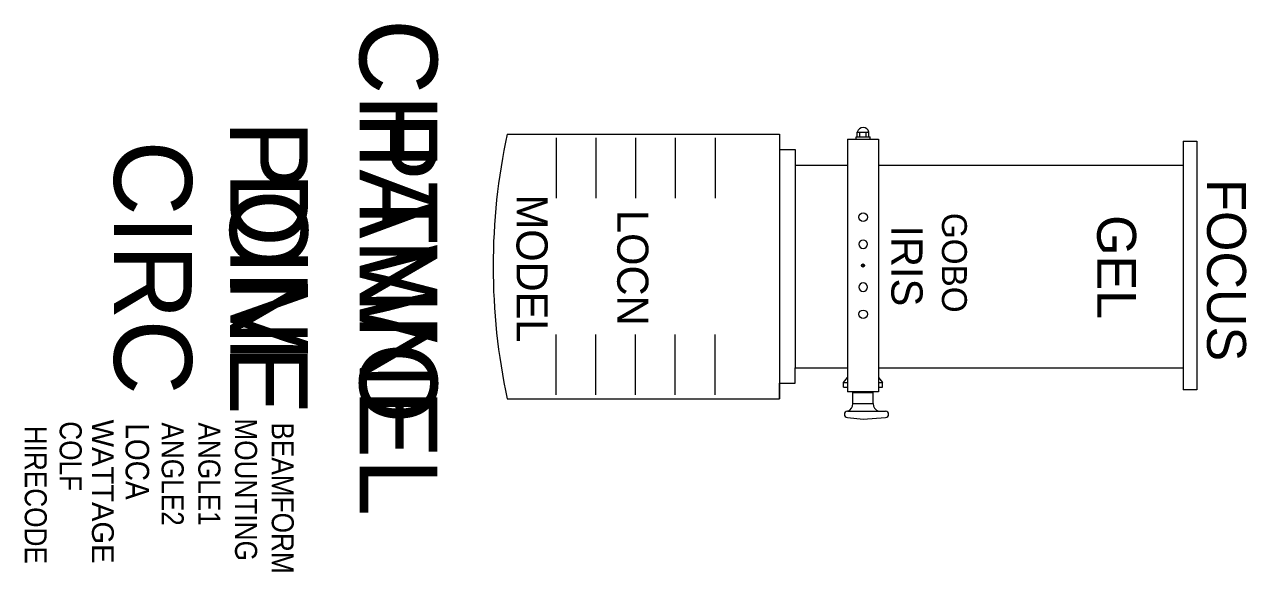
# Model space of a CAD drawing. Extents: x 2990 to 4561, y -507 to 197.
import ezdxf
from ezdxf.enums import TextEntityAlignment as Align

# ---------------------------------------------------------------- set-up
doc = ezdxf.new("R2010")
doc.units = 0
doc.layers.get('0').update_dxf_attribs({"linetype": 'CONTINUOUS'})
for name, color, linetype in [('CHANNEL', 3, 'CONTINUOUS'), ('CIRC', 6, 'CONTINUOUS'), ('DIMMER', 4, 'CONTINUOUS'), ('FOCUS', 2, 'CONTINUOUS'), ('GEL', 1, 'CONTINUOUS'), ('LANTERNS', 4, 'CONTINUOUS'), ('LOCATION', 7, 'CONTINUOUS'), ('MODEL', 6, 'CONTINUOUS'), ('PATCH', 5, 'CONTINUOUS'), ('PATCH2', 5, 'CONTINUOUS')]:
    doc.layers.add(name, color=color, linetype=linetype)

msp = doc.modelspace()

# ---------------------------------------------------------------- linework, layer by layer
for p, q in [((3610.6, 56.1), (3960.6, 56.1)), ((3673.5, 51.3), (3673.5, -12.5)), ((3724.4, 51.3), (3724.4, -12.5)), ((3775.4, 51.3), (3775.4, -12.5)), ((3826.6, 51.2), (3826.6, -12.5)), ((3877.8, 51.2), (3877.8, -12.5)), ((3960.6, 56.1), (3960.6, 36.1)), ((4048.1, 49.6), (4048.1, -112.9)), ((4048.1, 49.6), (4088.1, 49.6)), ((4059.1, 49.6), (4059.1, 52.6)), ((4059.1, 52.6), (4077.1, 52.6)), ((4060.6, 52.6), (4060.6, 58.6)), ((4060.6, 58.6), (4075.6, 58.6)), ((4064.1, 52.6), (4064.1, 58.6)), ((4072.1, 52.6), (4072.1, 58.6)), ((4075.6, 52.6), (4075.6, 58.6)), ((4077.1, 49.6), (4077.1, 52.6)), ((4088.1, 49.6), (4088.1, -112.9)), ((3960.6, 36.1), (3960.6, -284.4)), ((3960.6, 36.1), (3980.6, 36.1)), ((3980.6, 36.1), (3980.6, 16.1)), ((4479.7, 46.8), (4479.7, 16.1)), ((4479.7, 46.8), (4497.3, 46.8)), ((4497.3, 46.8), (4497.3, -272.7)), ((3980.6, 16.1), (3980.6, -244.4)), ((3980.6, 16.1), (4048.1, 16.1)), ((4088.1, 16.1), (4480.6, 16.1)), ((4479.7, 16.1), (4479.7, -244.4)), ((3673.5, -12.5), (3673.5, -26.4)), ((3724.4, -12.5), (3724.4, -26.4)), ((3775.4, -12.5), (3775.4, -26.4)), ((3826.6, -12.5), (3826.6, -26.4)), ((3877.8, -12.5), (3877.8, -26.4)), ((4048.1, -112.9), (4048.1, -275.4)), ((4088.1, -112.9), (4088.1, -275.4)), ((3673.5, -215.7), (3673.5, -201.8)), ((3724.4, -215.7), (3724.4, -201.8)), ((3775.4, -215.7), (3775.4, -201.8)), ((3826.6, -215.7), (3826.6, -201.8)), ((3877.8, -215.7), (3877.8, -201.8)), ((3673.5, -279.5), (3673.5, -215.7)), ((3724.4, -279.5), (3724.4, -215.7)), ((3775.4, -279.5), (3775.4, -215.7)), ((3826.6, -279.5), (3826.6, -215.7)), ((3877.8, -279.4), (3877.8, -215.7)), ((3980.6, -244.4), (4048.1, -244.4)), ((3980.6, -264.4), (3980.6, -244.4)), ((4088.1, -244.4), (4480.6, -244.4)), ((4479.7, -244.4), (4479.7, -272.7)), ((3960.6, -264.4), (3980.6, -264.4)), ((3960.6, -284.4), (3960.6, -264.4)), ((4043.1, -263.4), (4048.1, -256.9)), ((4043.1, -269.4), (4043.1, -263.4)), ((4043.1, -263.4), (4048.1, -263.4)), ((4088.1, -256.9), (4093.1, -263.4)), ((4088.1, -263.4), (4093.1, -263.4)), ((4093.1, -269.4), (4093.1, -263.4)), ((4043.1, -269.4), (4048.1, -269.4)), ((4088.1, -275.4), (4048.1, -275.4)), ((4055.1, -290.4), (4055.1, -275.4)), ((4081.1, -276.9), (4055.1, -276.9)), ((4081.1, -290.4), (4081.1, -275.4)), ((4088.1, -269.4), (4093.1, -269.4)), ((4497.3, -272.7), (4479.7, -272.7)), ((3610.6, -284.4), (3960.6, -284.4)), ((4055.1, -290.4), (4081.1, -290.4)), ((4048.1, -300.4), (4096.9, -300.4)), ((4048.1, -308.4), (4068.1, -310.4)), ((4068.1, -310.4), (4096.9, -308.4))]:
    msp.add_line(p, q)
for centre, radius in [((4068.1, -50.7), 5.5), ((4068.1, -112.9), 2), ((4068.1, -175.7), 5.5)]:
    msp.add_circle(centre, radius)
for centre, radius, start, end in [((4068.1, 56.9), 7.67, 12.1702, 167.8298), ((4410.9, -114.1), 818.3, 167.9913, 192.0087), ((4068.1, -85.7), 5.5, 0, 180), ((4068.1, -85.7), 5.5, 180, 0), ((4068.1, -140.7), 5.5, 0, 180), ((4068.1, -140.7), 5.5, 180, 0), ((4044.9, -290.8), 10.2, 288.0473, 1.9687), ((4091.1, -290.9), 9.99, 177.3184, 252.6657), ((4048.1, -304.4), 4, 90, 270), ((4096.9, -304.4), 4, 270, 90)]:
    msp.add_arc(centre, radius, start, end)
msp.add_point((4068.1, -112.9))

# ---------------------------------------------------------------- texts
at = {"layer": 'CHANNEL'}
msp.add_attdef('CHANNEL', text='', height=100, rotation=270, dxfattribs=at).set_placement((3420.9, -115.6), align=Align.CENTER)
at = {"layer": 'CIRC'}
msp.add_attdef('CIRC', text='', height=100, rotation=270, dxfattribs=at).set_placement((3105.3, -115.6), align=Align.CENTER)
at = {"layer": 'DIMMER'}
msp.add_attdef('DIM', text='', height=100, rotation=270, dxfattribs=at).set_placement((3254.7, -114.8), align=Align.CENTER)
at = {"layer": 'FOCUS', "color": 30}
msp.add_attdef('FOCUS', text='', height=50, rotation=270, dxfattribs=at).set_placement((4510.3, -119), align=Align.CENTER)
at = {"layer": 'GEL'}
for tag, height, p in [('GOBO', 32, (4169.5, -109.4)), ('GEL', 50, (4369, -115))]:
    msp.add_attdef(tag, text='', height=height, rotation=270, dxfattribs=at).set_placement(p, align=Align.CENTER)
at = {"layer": 'LANTERNS', "color": 30}
msp.add_attdef('IRIS', text='', height=40, rotation=270, dxfattribs=at).set_placement((4124.5, -113.4), align=Align.MIDDLE)
at = {"layer": 'LANTERNS', "color": 0, "flags": 1}
msp.add_attdef('WATTAGE', (3076.9, -311.1), '1200', height=28, rotation=270, dxfattribs=at)
at = {"layer": 'LANTERNS', "color": 0, "width": 0.89, "flags": 1}
for tag, p, s, height in [('MOUNTING', (3260.8, -309.6), 'STANDARD HOOK CLAMP', 28.305), ('HIRECODE', (2990.5, -319), '', 28.3), ('COLF', (3035.4, -313.3), 'Y', 28.3), ('LOCA', (3120.1, -315.9), '', 30.3), ('ANGLE2', (3166.5, -314.8), '8', 28.3), ('ANGLE1', (3213.6, -314.8), '8', 28.3), ('BEAMFORM', (3308, -314.8), 'C', 28.3)]:
    msp.add_attdef(tag, p, s, height=height, rotation=270, dxfattribs=at)
at = {"layer": 'LOCATION'}
msp.add_attdef('LOCN', text='', height=40, rotation=270, dxfattribs=at).set_placement((3752.1, -115.9), align=Align.CENTER)
at = {"layer": 'MODEL'}
msp.add_attdef('MODEL', text=' ', height=40, rotation=270, dxfattribs=at).set_placement((3622.6, -116.9), align=Align.CENTER)
at = {"layer": 'PATCH'}
msp.add_attdef('PONE', text='', height=100, rotation=270, dxfattribs=at).set_placement((3254.2, -115.6), align=Align.CENTER)
at = {"layer": 'PATCH2'}
msp.add_attdef('PTWO', text='', height=100, rotation=270, dxfattribs=at).set_placement((3420.9, -115.6), align=Align.CENTER)

doc.saveas('drawing.dxf')
